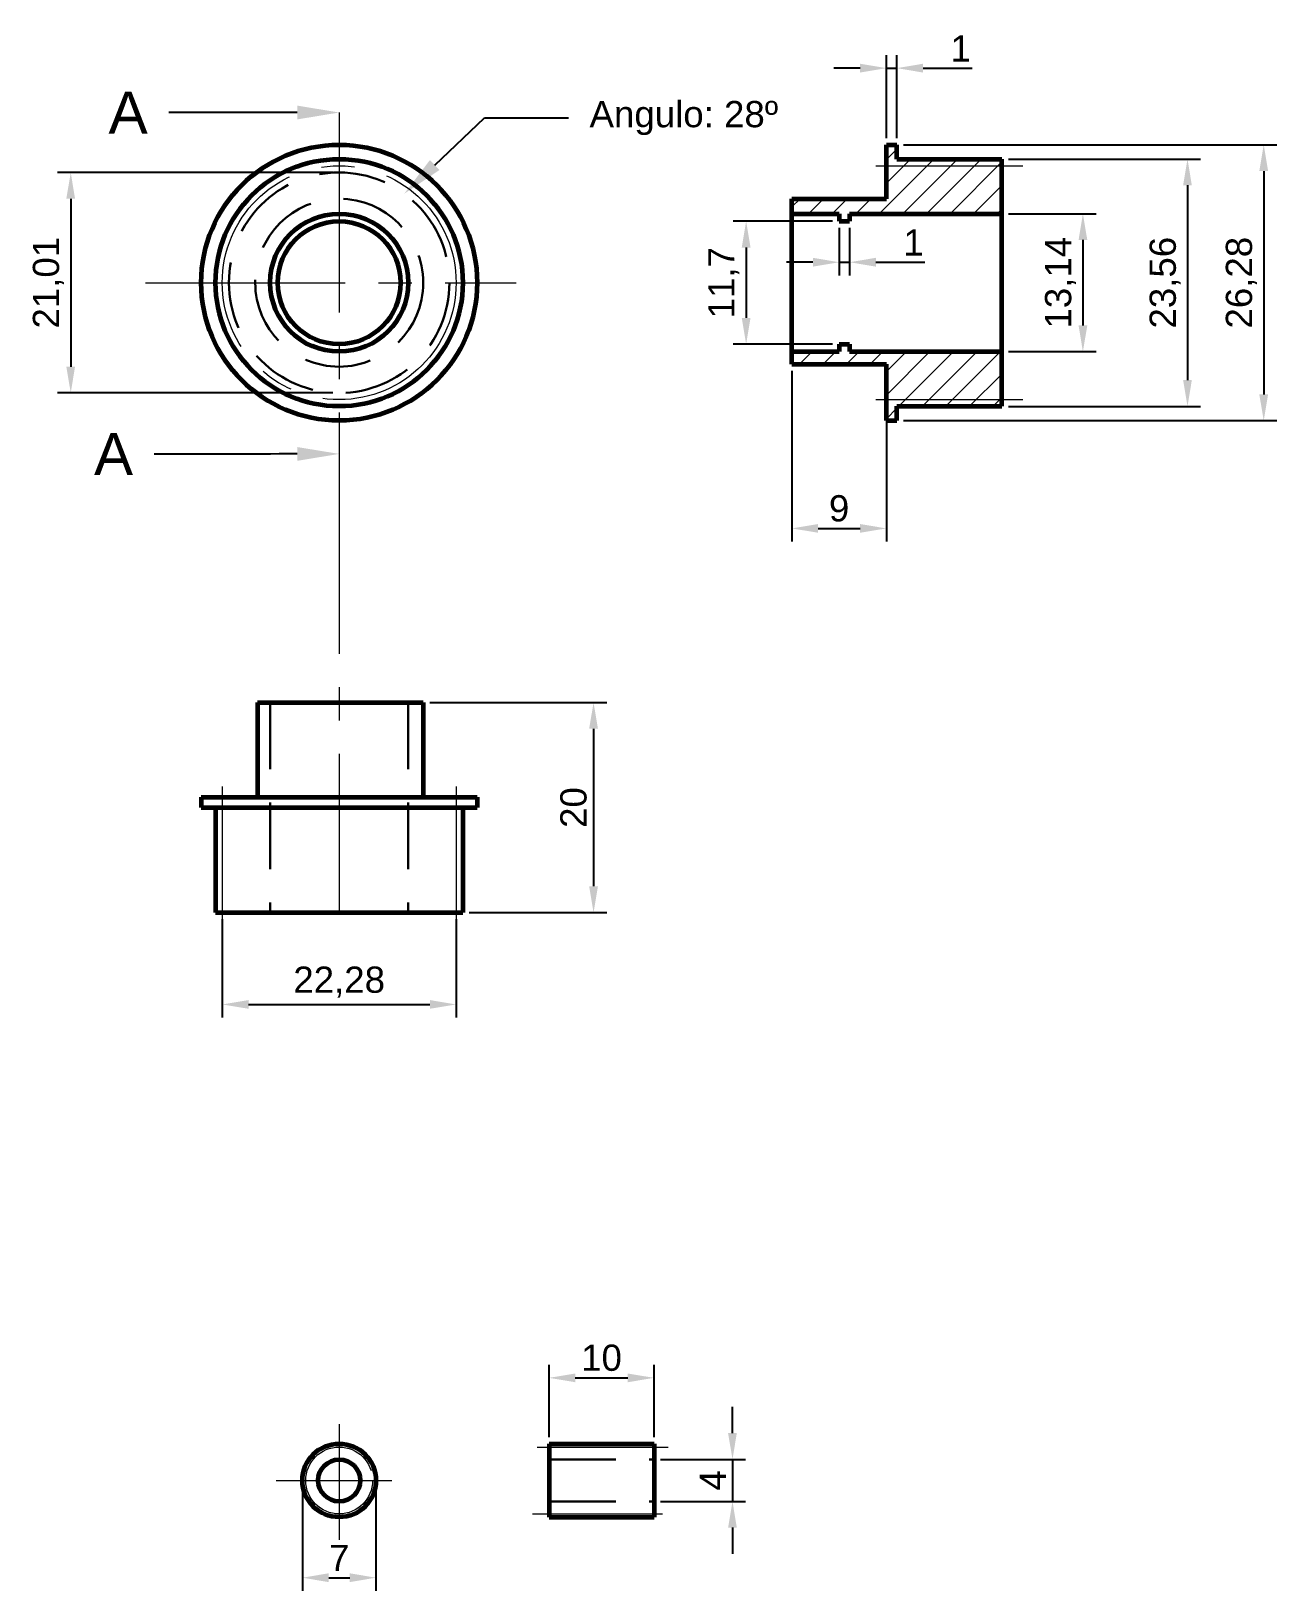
# Model space of a CAD drawing. Header units: millimetres. Extents: x -29 to 89, y -125 to 24.
import ezdxf
from ezdxf import colors
from ezdxf.entities.mleader import LeaderData, LeaderLine
from ezdxf.math import Vec2, Vec3

# ---------------------------------------------------------------- set-up
doc = ezdxf.new("R2010")
doc.units = ezdxf.units.MM
doc.linetypes.add('CENTER2', pattern=[28.575, 19.05, -3.175, 3.175, -3.175])
doc.linetypes.add('DASHED2', pattern=[9.525, 6.35, -3.175])
for name, color, linetype, lineweight in [('A', 10, 'Continuous', 60), ('B', 30, 'DASHED2', 30), ('dim', 150, 'Continuous', 20), ('E', 82, 'CENTER2', 20)]:
    doc.layers.add(name, color=color, linetype=linetype, lineweight=lineweight)
doc.styles.get("Standard").update_dxf_attribs({"font": 'arial.ttf'})
doc.dimstyles.new('ISO-25', dxfattribs={"dimtxt": 2.5, "dimasz": 2.5, "dimexe": 1.25, "dimexo": 0.625, "dimtad": 1, "dimtxsty": 'Standard', "dimcen": 2.5, "dimadec": 0, "dimazin": 0, "dimtfac": 1, "dimtmove": 0, "dimatfit": 3, "dimfxl": 1, "dimarcsym": 0})

# ---------------------------------------------------------------- blocks, each defined once
blk = doc.blocks.new('*D2')
at = {"layer": 'Defpoints', "color": 0, "transparency": 16777216}
for p in [(63.14, 11.78), (63.14, -11.78), (80.84, -11.78)]:
    blk.add_point(p, dxfattribs=at)
at = {"layer": 'dim', "color": 0, "lineweight": -2, "transparency": 16777216}
for p, q in [((63.77, 11.78), (82.09, 11.78)), ((80.84, 9.28), (80.84, -9.28)), ((63.77, -11.78), (82.09, -11.78))]:
    blk.add_line(p, q, dxfattribs=at)
at = {"layer": 'dim', "color": 0, "transparency": 16777216}
for points in [[(80.42, 9.28), (81.25, 9.28), (80.84, 11.78)], [(80.42, -9.28), (81.25, -9.28), (80.84, -11.78)]]:
    blk.add_solid(points, dxfattribs=at)
at = {"layer": 'dim', "color": 0, "transparency": 16777216, "insert": (78.71, 0), "char_height": 2.5, "attachment_point": 5, "rotation": 90}
blk.add_mtext('23,56', dxfattribs=at)
blk = doc.blocks.new('*D3')
at = {"layer": 'Defpoints', "color": 0, "transparency": 16777216}
for p in [(63.14, 6.57), (63.14, -6.57), (70.87, -6.57)]:
    blk.add_point(p, dxfattribs=at)
at = {"layer": 'dim', "color": 0, "lineweight": -2, "transparency": 16777216}
for p, q in [((63.77, 6.57), (72.12, 6.57)), ((70.87, 4.07), (70.87, -4.07)), ((63.77, -6.57), (72.12, -6.57))]:
    blk.add_line(p, q, dxfattribs=at)
at = {"layer": 'dim', "color": 0, "transparency": 16777216}
for points in [[(70.46, 4.07), (71.29, 4.07), (70.87, 6.57)], [(70.46, -4.07), (71.29, -4.07), (70.87, -6.57)]]:
    blk.add_solid(points, dxfattribs=at)
at = {"layer": 'dim', "color": 0, "transparency": 16777216, "insert": (68.74, 0), "char_height": 2.5, "attachment_point": 5, "rotation": 90}
blk.add_mtext('13,14', dxfattribs=at)
blk = doc.blocks.new('*D4')
at = {"layer": 'Defpoints', "color": 0, "transparency": 16777216}
for p in [(47.64, 5.85), (38.78, -5.85), (47.64, -5.85)]:
    blk.add_point(p, dxfattribs=at)
at = {"layer": 'dim', "color": 0, "lineweight": -2, "transparency": 16777216}
for p, q in [((47.02, 5.85), (37.53, 5.85)), ((38.78, 3.35), (38.78, -3.35)), ((47.02, -5.85), (37.53, -5.85))]:
    blk.add_line(p, q, dxfattribs=at)
at = {"layer": 'dim', "color": 0, "transparency": 16777216}
for points in [[(38.36, 3.35), (39.2, 3.35), (38.78, 5.85)], [(38.36, -3.35), (39.2, -3.35), (38.78, -5.85)]]:
    blk.add_solid(points, dxfattribs=at)
at = {"layer": 'dim', "color": 0, "transparency": 16777216, "insert": (36.65, 0), "char_height": 2.5, "attachment_point": 5, "rotation": 90}
blk.add_mtext('11,7', dxfattribs=at)
blk = doc.blocks.new('*D5')
at = {"layer": 'Defpoints', "color": 0, "transparency": 16777216}
for p in [(47.64, 5.85), (48.64, 5.85), (48.64, 1.95)]:
    blk.add_point(p, dxfattribs=at)
at = {"layer": 'dim', "color": 0, "lineweight": -2, "transparency": 16777216}
for p, q in [((47.64, 5.23), (47.64, 0.7)), ((48.64, 5.23), (48.64, 0.7)), ((45.14, 1.95), (42.64, 1.95)), ((47.64, 1.95), (48.64, 1.95)), ((51.14, 1.95), (55.81, 1.95))]:
    blk.add_line(p, q, dxfattribs=at)
at = {"layer": 'dim', "color": 0, "transparency": 16777216}
for points in [[(45.14, 2.37), (45.14, 1.53), (47.64, 1.95)], [(51.14, 2.37), (51.14, 1.53), (48.64, 1.95)]]:
    blk.add_solid(points, dxfattribs=at)
at = {"layer": 'dim', "color": 0, "transparency": 16777216, "insert": (54.73, 3.83), "char_height": 2.5, "attachment_point": 5}
blk.add_mtext('1', dxfattribs=at)
blk = doc.blocks.new('*D6')
at = {"layer": 'Defpoints', "color": 0, "transparency": 16777216}
for p in [(53.14, 20.44), (52.14, 13.14), (53.14, 13.14)]:
    blk.add_point(p, dxfattribs=at)
at = {"layer": 'dim', "color": 0, "lineweight": -2, "transparency": 16777216}
for p, q in [((52.14, 13.77), (52.14, 21.69)), ((53.14, 13.77), (53.14, 21.69)), ((49.64, 20.44), (47.14, 20.44)), ((52.14, 20.44), (53.14, 20.44)), ((55.64, 20.44), (60.31, 20.44))]:
    blk.add_line(p, q, dxfattribs=at)
at = {"layer": 'dim', "color": 0, "transparency": 16777216}
for points in [[(49.64, 20.86), (49.64, 20.02), (52.14, 20.44)], [(55.64, 20.86), (55.64, 20.02), (53.14, 20.44)]]:
    blk.add_solid(points, dxfattribs=at)
at = {"layer": 'dim', "color": 0, "transparency": 16777216, "insert": (59.23, 22.32), "char_height": 2.5, "attachment_point": 5}
blk.add_mtext('1', dxfattribs=at)
blk = doc.blocks.new('*D7')
at = {"layer": 'Defpoints', "color": 0, "transparency": 16777216}
for p in [(53.14, 13.14), (53.14, -13.14), (88.1, -13.14)]:
    blk.add_point(p, dxfattribs=at)
at = {"layer": 'dim', "color": 0, "lineweight": -2, "transparency": 16777216}
for p, q in [((53.77, 13.14), (89.35, 13.14)), ((88.1, 10.64), (88.1, -10.64)), ((53.77, -13.14), (89.35, -13.14))]:
    blk.add_line(p, q, dxfattribs=at)
at = {"layer": 'dim', "color": 0, "transparency": 16777216}
for points in [[(87.68, 10.64), (88.52, 10.64), (88.1, 13.14)], [(87.68, -10.64), (88.52, -10.64), (88.1, -13.14)]]:
    blk.add_solid(points, dxfattribs=at)
at = {"layer": 'dim', "color": 0, "transparency": 16777216, "insert": (85.97, 0), "char_height": 2.5, "attachment_point": 5, "rotation": 90}
blk.add_mtext('26,28', dxfattribs=at)
blk = doc.blocks.new('*D8')
at = {"layer": 'Defpoints', "color": 0, "transparency": 16777216}
for p in [(43.14, -7.77), (52.14, -7.77), (52.14, -23.41)]:
    blk.add_point(p, dxfattribs=at)
at = {"layer": 'dim', "color": 0, "lineweight": -2, "transparency": 16777216}
for p, q in [((43.14, -8.39), (43.14, -24.66)), ((52.14, -8.39), (52.14, -24.66)), ((45.64, -23.41), (49.64, -23.41))]:
    blk.add_line(p, q, dxfattribs=at)
at = {"layer": 'dim', "color": 0, "transparency": 16777216}
for points in [[(45.64, -22.99), (45.64, -23.82), (43.14, -23.41)], [(49.64, -22.99), (49.64, -23.82), (52.14, -23.41)]]:
    blk.add_solid(points, dxfattribs=at)
at = {"layer": 'dim', "color": 0, "transparency": 16777216, "insert": (47.64, -21.51), "char_height": 2.5, "attachment_point": 5}
blk.add_mtext('9', dxfattribs=at)
blk = doc.blocks.new('*D15')
at = {"layer": 'Defpoints', "color": 0, "transparency": 16777216}
for p in [(-11.14, -60), (11.14, -60), (11.14, -68.76)]:
    blk.add_point(p, dxfattribs=at)
at = {"layer": 'dim', "color": 0, "lineweight": -2, "transparency": 16777216}
for p, q in [((-11.14, -60.62), (-11.14, -70.01)), ((11.14, -60.62), (11.14, -70.01)), ((-8.64, -68.76), (8.64, -68.76))]:
    blk.add_line(p, q, dxfattribs=at)
at = {"layer": 'dim', "color": 0, "transparency": 16777216}
for points in [[(-8.64, -68.34), (-8.64, -69.17), (-11.14, -68.76)], [(8.64, -68.34), (8.64, -69.17), (11.14, -68.76)]]:
    blk.add_solid(points, dxfattribs=at)
at = {"layer": 'dim', "color": 0, "transparency": 16777216, "insert": (0, -66.63), "char_height": 2.5, "attachment_point": 5}
blk.add_mtext('22,28', dxfattribs=at)
blk = doc.blocks.new('*D16')
at = {"layer": 'Defpoints', "color": 0, "transparency": 16777216}
for p in [(8, -40), (11.78, -60), (24.24, -60)]:
    blk.add_point(p, dxfattribs=at)
at = {"layer": 'dim', "color": 0, "lineweight": -2, "transparency": 16777216}
for p, q in [((8.63, -40), (25.49, -40)), ((24.24, -42.5), (24.24, -57.5)), ((12.4, -60), (25.49, -60))]:
    blk.add_line(p, q, dxfattribs=at)
at = {"layer": 'dim', "color": 0, "transparency": 16777216}
for points in [[(23.82, -42.5), (24.66, -42.5), (24.24, -40)], [(23.82, -57.5), (24.66, -57.5), (24.24, -60)]]:
    blk.add_solid(points, dxfattribs=at)
at = {"layer": 'dim', "color": 0, "transparency": 16777216, "insert": (22.34, -50), "char_height": 2.5, "attachment_point": 5, "rotation": 90}
blk.add_mtext('20', dxfattribs=at)
blk = doc.blocks.new('*D19')
at = {"layer": 'Defpoints', "color": 0, "transparency": 16777216}
for p in [(0, 10.5), (-25.58, -10.5), (0, -10.5)]:
    blk.add_point(p, dxfattribs=at)
at = {"layer": 'dim', "color": 0, "lineweight": -2}
for p, q in [((-0.62, 10.5), (-26.83, 10.5)), ((-25.58, 8), (-25.58, -8)), ((-0.62, -10.5), (-26.83, -10.5))]:
    blk.add_line(p, q, dxfattribs=at)
at = {"layer": 'dim', "color": 0}
for points in [[(-26, 8), (-25.17, 8), (-25.58, 10.5)], [(-26, -8), (-25.17, -8), (-25.58, -10.5)]]:
    blk.add_solid(points, dxfattribs=at)
at = {"layer": 'dim', "color": 0, "insert": (-27.71, 0), "char_height": 2.5, "attachment_point": 5, "rotation": 90}
blk.add_mtext('21,01', dxfattribs=at)
blk = doc.blocks.new('*D20')
at = {"layer": 'Defpoints', "color": 0, "transparency": 16777216}
for p in [(30, -112.1), (30, -116.1), (37.48, -116.1)]:
    blk.add_point(p, dxfattribs=at)
at = {"layer": 'dim', "color": 0, "lineweight": -2, "transparency": 16777216}
for p, q in [((37.48, -109.6), (37.48, -107.1)), ((30.62, -112.1), (38.73, -112.1)), ((37.48, -112.1), (37.48, -116.1)), ((30.62, -116.1), (38.73, -116.1)), ((37.48, -118.6), (37.48, -121.1))]:
    blk.add_line(p, q, dxfattribs=at)
at = {"layer": 'dim', "color": 0, "transparency": 16777216}
for points in [[(37.06, -109.6), (37.89, -109.6), (37.48, -112.1)], [(37.06, -118.6), (37.89, -118.6), (37.48, -116.1)]]:
    blk.add_solid(points, dxfattribs=at)
at = {"layer": 'dim', "color": 0, "transparency": 16777216, "insert": (35.6, -114.1), "char_height": 2.5, "attachment_point": 5, "rotation": 90}
blk.add_mtext('4', dxfattribs=at)
blk = doc.blocks.new('*D21')
at = {"layer": 'Defpoints', "color": 0, "transparency": 16777216}
for p in [(30, -104.33), (20, -110.6), (30, -110.6)]:
    blk.add_point(p, dxfattribs=at)
at = {"layer": 'dim', "color": 0, "lineweight": -2, "transparency": 16777216}
for p, q in [((20, -109.98), (20, -103.08)), ((30, -109.98), (30, -103.08)), ((22.5, -104.33), (27.5, -104.33))]:
    blk.add_line(p, q, dxfattribs=at)
at = {"layer": 'dim', "color": 0, "transparency": 16777216}
for points in [[(22.5, -103.92), (22.5, -104.75), (20, -104.33)], [(27.5, -103.92), (27.5, -104.75), (30, -104.33)]]:
    blk.add_solid(points, dxfattribs=at)
at = {"layer": 'dim', "color": 0, "transparency": 16777216, "insert": (25, -102.43), "char_height": 2.5, "attachment_point": 5}
blk.add_mtext('10', dxfattribs=at)
blk = doc.blocks.new('*D22')
at = {"layer": 'Defpoints', "color": 0, "transparency": 16777216}
for p in [(-3.5, -114.1), (3.5, -114.1), (3.5, -123.37)]:
    blk.add_point(p, dxfattribs=at)
at = {"layer": 'dim', "color": 0, "lineweight": -2, "transparency": 16777216}
for p, q in [((-3.5, -114.73), (-3.5, -124.62)), ((3.5, -114.73), (3.5, -124.62)), ((-1, -123.37), (1, -123.37))]:
    blk.add_line(p, q, dxfattribs=at)
at = {"layer": 'dim', "color": 0, "transparency": 16777216}
for points in [[(-1, -122.95), (-1, -123.79), (-3.5, -123.37)], [(1, -122.95), (1, -123.79), (3.5, -123.37)]]:
    blk.add_solid(points, dxfattribs=at)
at = {"layer": 'dim', "color": 0, "transparency": 16777216, "insert": (0, -121.49), "char_height": 2.5, "attachment_point": 5}
blk.add_mtext('7', dxfattribs=at)

msp = doc.modelspace()

# ---------------------------------------------------------------- hatches: boundary and pattern name
at = {"layer": 'dim'}
h = msp.add_hatch(dxfattribs=at)
h.set_pattern_fill('ANSI31', color=256, scale=0.5)
h.paths.add_polyline_path([(53.141, 13.141), (52.141, 13.141), (52.141, 11.141), (63.141, 11.141), (63.141, 11.777), (53.141, 11.777)])
h.paths.add_polyline_path([(63.141, 11.141), (52.141, 11.141), (52.141, 8), (43.141, 8), (43.141, 6.57), (47.641, 6.57), (47.641, 5.85), (48.641, 5.85), (48.641, 6.57), (63.141, 6.57)])
h.paths.add_polyline_path([(63.141, -6.57), (48.641, -6.57), (48.641, -5.85), (47.641, -5.85), (47.641, -6.57), (43.141, -6.57), (43.141, -7.77), (52.141, -7.77), (52.141, -11.141), (63.141, -11.141)])
h.paths.add_polyline_path([(63.141, -11.141), (52.141, -11.141), (52.141, -13.141), (53.141, -13.141), (53.141, -11.778), (63.141, -11.778)])

# ---------------------------------------------------------------- linework, layer by layer
at = {"layer": 'A'}
for p, q in [((52.141, 13.141), (53.141, 13.141)), ((52.141, 8), (52.141, 13.141)), ((53.141, 11.777), (53.141, 13.141)), ((53.141, 11.777), (63.141, 11.777)), ((63.141, -11.778), (63.141, 11.777)), ((43.141, -7.77), (43.141, 8)), ((43.141, 8), (52.141, 8)), ((43.141, 6.57), (47.641, 6.57)), ((47.641, 6.57), (47.641, 5.85)), ((48.641, 6.57), (48.641, 5.85)), ((48.641, 6.57), (63.141, 6.57)), ((47.641, 5.85), (48.641, 5.85)), ((47.641, -5.85), (47.641, -6.57)), ((47.641, -5.85), (48.641, -5.85)), ((48.641, -5.85), (48.641, -6.57)), ((43.141, -6.57), (47.641, -6.57)), ((48.641, -6.57), (63.141, -6.57)), ((43.141, -7.77), (52.141, -7.77)), ((52.141, -13.141), (52.141, -7.77)), ((53.141, -11.778), (63.141, -11.778)), ((53.141, -13.141), (53.141, -11.778)), ((52.141, -13.141), (53.141, -13.141)), ((-7.77, -40), (8, -40)), ((-7.77, -40), (-7.77, -49)), ((8, -40), (8, -49)), ((-13.141, -49), (-13.141, -50)), ((-13.141, -49), (13.141, -49)), ((13.141, -49), (13.141, -50)), ((-13.141, -50), (13.141, -50)), ((-11.778, -50), (-11.778, -60)), ((11.777, -50), (11.777, -60)), ((-11.778, -60), (11.777, -60)), ((20, -110.603), (30, -110.603)), ((20, -110.603), (20, -117.606)), ((30, -110.603), (30, -117.606)), ((20, -117.606), (30, -117.606))]:
    msp.add_line(p, q, dxfattribs=at)
for centre, radius in [((0, 0), 13.141), ((0, 0), 11.777), ((0, 0), 6.57), ((0, 0), 5.85), ((0, -114.104), 3.501), ((0, -114.104), 2)]:
    msp.add_circle(centre, radius, dxfattribs=at)
at = {"layer": 'B'}
for p, q in [((-6.57, -40), (-6.57, -60)), ((6.57, -40), (6.57, -60)), ((20, -112.104), (30, -112.104)), ((20, -116.104), (30, -116.104))]:
    msp.add_line(p, q, dxfattribs=at)
for radius in [10.504, 8]:
    msp.add_circle((0, 0), radius, dxfattribs=at)
at = {"layer": 'E'}
for p, q in [((0, 16.213), (0, -16.31)), ((51.141, 11.141), (65.141, 11.141)), ((-18.466, 0), (16.881, 0)), ((51.141, -11.141), (65.141, -11.141)), ((0, -16.31), (0, -60)), ((-11.141, -48), (-11.141, -62)), ((11.141, -48), (11.141, -62)), ((0, -108.73), (0, -119.771)), ((18.879, -110.921), (31.358, -110.921)), ((-6.019, -114.104), (5.029, -114.104)), ((18.437, -117.287), (30.819, -117.287))]:
    msp.add_line(p, q, dxfattribs=at)
for centre, radius in [((0, 0), 11.141), ((0, -114.104), 3.183)]:
    msp.add_circle(centre, radius, dxfattribs=at)

# ---------------------------------------------------------------- dimensions: what is measured, and where the dimension line sits
at = {"layer": 'dim'}
for base, p1, p2, picture, middle in [((53.141, 20.439), (52.141, 13.141), (53.141, 13.141), '*D6', (59.226, 22.32)), ((48.641, 1.948), (47.641, 5.85), (48.641, 5.85), '*D5', (54.726, 3.828)), ((52.141, -23.407), (43.141, -7.77), (52.141, -7.77), '*D8', (47.641, -21.506)), ((11.141, -68.755), (-11.141, -60), (11.141, -60), '*D15', (0, -66.628)), ((30, -104.334), (20, -110.603), (30, -110.603), '*D21', (25, -102.433)), ((3.501, -123.369), (-3.501, -114.104), (3.501, -114.104), '*D22', (0, -121.494))]:
    dim = msp.add_linear_dim(base=base, p1=p1, p2=p2, dimstyle='ISO-25', dxfattribs=at)
    dim.commit()
    dim.dimension.update_dxf_attribs({"geometry": picture, "text_midpoint": middle})
for base, p1, p2, picture, middle in [((88.099, -13.141), (53.141, 13.141), (53.141, -13.141), '*D7', (85.971, 0)), ((-25.582, -10.504), (0, 10.504), (0, -10.504), '*D19', (-27.709, 0)), ((38.78, -5.85), (47.641, 5.85), (47.641, -5.85), '*D4', (36.652, 0)), ((24.24, -60), (8, -40), (11.777, -60), '*D16', (22.338, -50)), ((37.478, -116.104), (30, -112.104), (30, -116.104), '*D20', (35.603, -114.104))]:
    dim = msp.add_linear_dim(base=base, p1=p1, p2=p2, angle=90, dimstyle='ISO-25', dxfattribs=at)
    dim.commit()
    dim.dimension.update_dxf_attribs({"geometry": picture, "text_midpoint": middle})
for base, p1, p2, picture, middle in [((80.838, -11.778), (63.141, 11.777), (63.141, -11.778), '*D2', (80.838, 0)), ((70.872, -6.57), (63.141, 6.57), (63.141, -6.57), '*D3', (70.872, 0))]:
    dim = msp.add_linear_dim(base=base, p1=p1, p2=p2, angle=90, dimstyle='ISO-25', dxfattribs=at)
    dim.commit()
    dim.dimension.update_dxf_attribs({"geometry": picture, "text_midpoint": middle, "dimtype": 160})

# ---------------------------------------------------------------- leaders
ml = msp.add_multileader_mtext('Standard', dxfattribs=at)
ml.set_content('A', color=256)
ml.set_leader_properties()
ml.build(insert=Vec2(0, 0))
ml.multileader.update_dxf_attribs({"leader_type": 2})
ctx = ml.context
ctx.base_point, ctx.plane_origin = Vec3(-23.984, 16.213), Vec3(0, 16.213)
ctx.text_align_type = 2
notes = []
notes.append((ctx, [(1, (1, 1, 0), (-8.248, 16.213), (-1, 0), 8, [(0, [(0, 16.213)], 0, [])])]))
ctx.mtext.insert, ctx.mtext.alignment, ctx.mtext.flow_direction = Vec3(-18.248, 18.213), 3, 5
ml = msp.add_multileader_mtext('Standard', dxfattribs=at)
ml.set_content('Angulo: 28º', color=256)
ml.set_leader_properties()
ml.build(insert=Vec2(0, 0))
ctx = ml.context
ctx.base_point, ctx.char_height, ctx.plane_origin = Vec3(21.859, 15.693), 2.5, Vec3(6.192, 8.467)
notes.append((ctx, [(0, (1, 1, 0), (13.859, 15.693), (1, 0), 8, [(0, [(6.192, 8.467)], 0, [])])]))
ctx.mtext.insert, ctx.mtext.flow_direction = Vec3(23.859, 17.311), 5
ml = msp.add_multileader_mtext('Standard', dxfattribs=at)
ml.set_content('A', color=256)
ml.set_leader_properties()
ml.build(insert=Vec2(0, 0))
ml.multileader.update_dxf_attribs({"leader_type": 2})
ctx = ml.context
ctx.base_point, ctx.plane_origin = Vec3(-25.375, -16.334), Vec3(-5.211, -15.491)
ctx.text_align_type = 2
notes.append((ctx, [(1, (1, 1, 0), (-9.64, -16.334), (-1, 0), 8, [(0, [(0, -16.31)], 0, [])])]))
ctx.mtext.insert, ctx.mtext.alignment, ctx.mtext.flow_direction = Vec3(-19.64, -14.334), 3, 5
for ctx, leaders in notes:
    for number, flags, end, landing, length, lines in leaders:
        leader = LeaderData()
        leader.index, (leader.has_last_leader_line, leader.has_dogleg_vector, leader.attachment_direction) = number, flags
        leader.last_leader_point, leader.dogleg_vector, leader.dogleg_length = Vec3(end), Vec3(landing), length
        for number, points, colour, breaks in lines:
            line = LeaderLine()
            line.index, line.vertices, line.color, line.breaks = number, Vec3.list(points), colors.encode_raw_color(colour), breaks
            leader.lines.append(line)
        ctx.leaders.append(leader)

doc.saveas('drawing.dxf')
